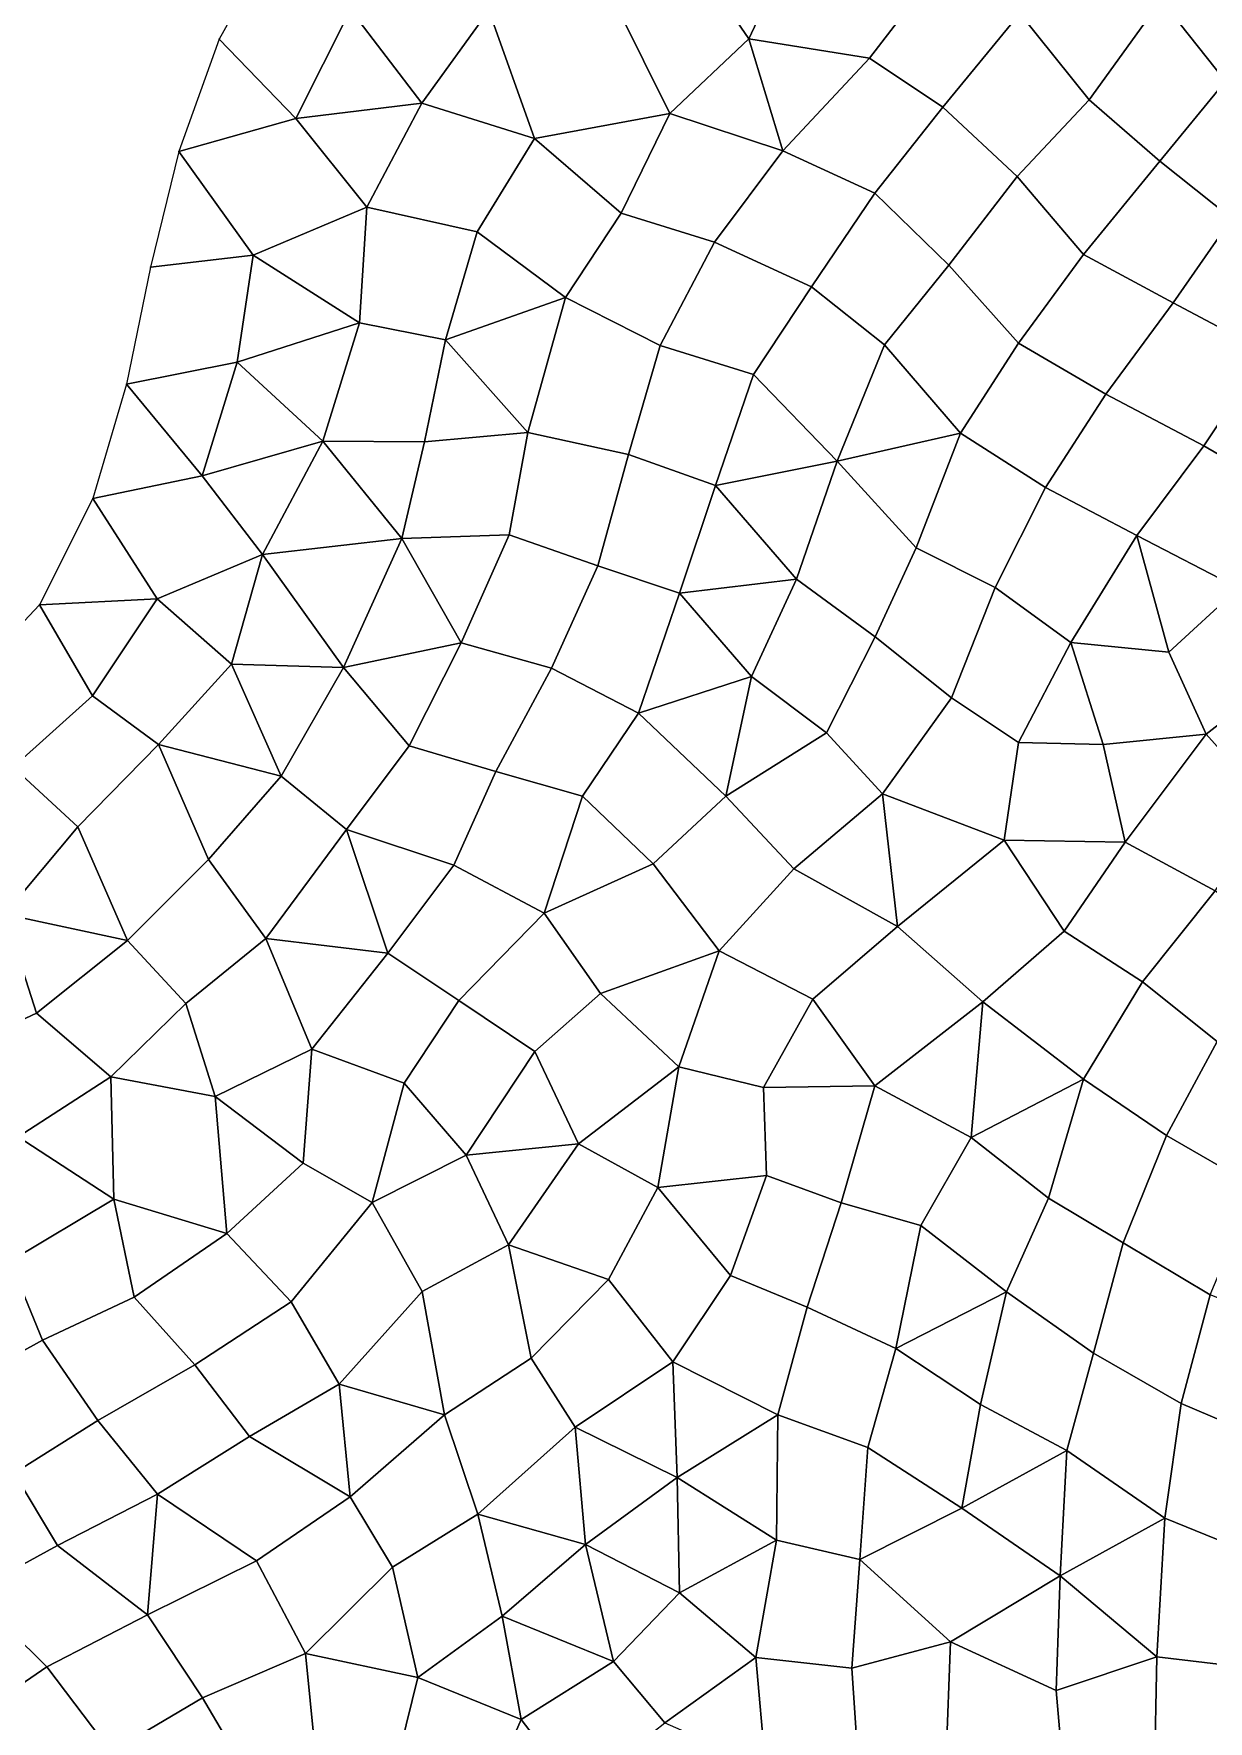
# Model space of a CAD drawing. Extents: x 380827 to 407438, y 6452886 to 6483357.
# Drawn here: x 387704 to 388884, y 6457866 to 6459562 of the extents above; entities that cross this region are included whole.
import ezdxf

# ---------------------------------------------------------------- set-up
doc = ezdxf.new("R2010")
doc.units = 0
for name, color, linetype in [('MESH_BOUND', 25, 'CONTINUOUS'), ('MESH_ELEMS', 18, 'CONTINUOUS'), ('MESH_NODES', 18, 'CONTINUOUS')]:
    doc.layers.add(name, color=color, linetype=linetype)

msp = doc.modelspace()

# ---------------------------------------------------------------- linework, layer by layer
at = {"layer": 'MESH_BOUND', "color": 25}
for points in [[(387948.611, 6459660.78, -0.421), (387890.297, 6459556.42, -0.06)], [(387890.297, 6459556.42, -0.06), (387849.766, 6459443.69, -0.075)], [(387849.766, 6459443.69, -0.075), (387821.363, 6459327.29, -0.052)], [(387821.363, 6459327.29, -0.052), (387797.093, 6459209.89, 0.011)], [(387797.093, 6459209.89, 0.011), (387763.198, 6459095.03, -0.028)], [(387763.198, 6459095.03, -0.028), (387709.801, 6458988.03, -0.027)], [(387709.801, 6458988.03, -0.027), (387627.659, 6458900.94, -0.148)]]:
    msp.add_polyline3d(points, dxfattribs=at)
at = {"layer": 'MESH_ELEMS', "color": 178}
for points in [[(388472.469, 6459663.42, -7.438), (388362.006, 6459644.93, -7.677), (388422.442, 6459556.82, -7.465), (388472.469, 6459663.42, -7.438)], [(388422.442, 6459556.82, -7.465), (388543.685, 6459537.18, -7.1), (388614.421, 6459629.77, -7.322), (388472.469, 6459663.42, -7.438)], [(387890.297, 6459556.42, -0.06), (387967.27, 6459476.59, -2.958), (388022.285, 6459585.81, -2.125), (387948.611, 6459660.78, -0.421)], [(388022.285, 6459585.81, -2.125), (388093.889, 6459492.21, -3.147), (388161.101, 6459585.2, -1.247), (388086.334, 6459658.15, -0.033)], [(388836.684, 6459595.73, -7.443), (388901.179, 6459514.29, -7.251), (389000.784, 6459566.87, -7.223), (388920.031, 6459655.08, -7.176)], [(388290.085, 6459588.31, -6.85), (388343.117, 6459481.6, -7.572), (388422.442, 6459556.82, -7.465), (388362.006, 6459644.93, -7.677)], [(388543.685, 6459537.18, -7.1), (388617.201, 6459488.09, -7.021), (388694.691, 6459582.15, -7.201), (388614.421, 6459629.77, -7.322)], [(388836.684, 6459595.73, -7.443), (388694.691, 6459582.15, -7.201), (388764.234, 6459495.54, -6.981), (388836.684, 6459595.73, -7.443)], [(388764.234, 6459495.54, -6.981), (388835.425, 6459433.73, -6.932), (388901.179, 6459514.29, -7.251), (388836.684, 6459595.73, -7.443)], [(388022.285, 6459585.81, -2.125), (387967.27, 6459476.59, -2.958), (388093.889, 6459492.21, -3.147), (388022.285, 6459585.81, -2.125)], [(388161.101, 6459585.2, -1.247), (388093.889, 6459492.21, -3.147), (388207.03, 6459456.72, -7.716), (388161.101, 6459585.2, -1.247)], [(388161.101, 6459585.2, -1.247), (388207.03, 6459456.72, -7.716), (388343.117, 6459481.6, -7.572), (388290.085, 6459588.31, -6.85)], [(388617.201, 6459488.09, -7.021), (388691.792, 6459418.4, -6.878), (388764.234, 6459495.54, -6.981), (388694.691, 6459582.15, -7.201)], [(387890.297, 6459556.42, -0.06), (387849.766, 6459443.69, -0.075), (387967.27, 6459476.59, -2.958), (387890.297, 6459556.42, -0.06)], [(388422.442, 6459556.82, -7.465), (388343.117, 6459481.6, -7.572), (388456.677, 6459444.33, -6.898), (388422.442, 6459556.82, -7.465)], [(388543.685, 6459537.18, -7.1), (388422.442, 6459556.82, -7.465), (388456.677, 6459444.33, -6.898), (388543.685, 6459537.18, -7.1)], [(388456.677, 6459444.33, -6.898), (388548.924, 6459401.68, -6.02), (388617.201, 6459488.09, -7.021), (388543.685, 6459537.18, -7.1)], [(388835.425, 6459433.73, -6.932), (388907.696, 6459376.27, -7.072), (389007.349, 6459456.12, -7.321), (388901.179, 6459514.29, -7.251)], [(388691.792, 6459418.4, -6.878), (388758.452, 6459339.94, -6.594), (388835.425, 6459433.73, -6.932), (388764.234, 6459495.54, -6.981)], [(387849.766, 6459443.69, -0.075), (387924.494, 6459339.48, -3.808), (388038.585, 6459387.72, -6.892), (387967.27, 6459476.59, -2.958)], [(388093.889, 6459492.21, -3.147), (387967.27, 6459476.59, -2.958), (388038.585, 6459387.72, -6.892), (388093.889, 6459492.21, -3.147)], [(388038.585, 6459387.72, -6.892), (388149.245, 6459362.83, -7.749), (388207.03, 6459456.72, -7.716), (388093.889, 6459492.21, -3.147)], [(388343.117, 6459481.6, -7.572), (388207.03, 6459456.72, -7.716), (388294.197, 6459381.6, -7.279), (388343.117, 6459481.6, -7.572)], [(388294.197, 6459381.6, -7.279), (388387.829, 6459352.49, -5.674), (388456.677, 6459444.33, -6.898), (388343.117, 6459481.6, -7.572)], [(388548.924, 6459401.68, -6.02), (388623.249, 6459329.31, -4.406), (388691.792, 6459418.4, -6.878), (388617.201, 6459488.09, -7.021)], [(387849.766, 6459443.69, -0.075), (387821.363, 6459327.29, -0.052), (387924.494, 6459339.48, -3.808), (387849.766, 6459443.69, -0.075)], [(388149.245, 6459362.83, -7.749), (388238.262, 6459296.74, -7.301), (388294.197, 6459381.6, -7.279), (388207.03, 6459456.72, -7.716)], [(388387.829, 6459352.49, -5.674), (388485.325, 6459307.46, -6.693), (388548.924, 6459401.68, -6.02), (388456.677, 6459444.33, -6.898)], [(388758.452, 6459339.94, -6.594), (388848.652, 6459291.65, -6.786), (388907.696, 6459376.27, -7.072), (388835.425, 6459433.73, -6.932)], [(388623.249, 6459329.31, -4.406), (388693.318, 6459250.89, -4.694), (388758.452, 6459339.94, -6.594), (388691.792, 6459418.4, -6.878)], [(388485.325, 6459307.46, -6.693), (388558.535, 6459249.25, -5.713), (388623.249, 6459329.31, -4.406), (388548.924, 6459401.68, -6.02)], [(388038.585, 6459387.72, -6.892), (387924.494, 6459339.48, -3.808), (388031.267, 6459271.41, -7.565), (388038.585, 6459387.72, -6.892)], [(388031.267, 6459271.41, -7.565), (388117.696, 6459254.27, -7.553), (388149.245, 6459362.83, -7.749), (388038.585, 6459387.72, -6.892)], [(388238.262, 6459296.74, -7.301), (388333.33, 6459248.51, -6.02), (388387.829, 6459352.49, -5.674), (388294.197, 6459381.6, -7.279)], [(388848.652, 6459291.65, -6.786), (388942.139, 6459241.82, -7.341), (389002.529, 6459333.6, -7.41), (388907.696, 6459376.27, -7.072)], [(388149.245, 6459362.83, -7.749), (388117.696, 6459254.27, -7.553), (388238.262, 6459296.74, -7.301), (388149.245, 6459362.83, -7.749)], [(388333.33, 6459248.51, -6.02), (388426.896, 6459219.48, -6.567), (388485.325, 6459307.46, -6.693), (388387.829, 6459352.49, -5.674)], [(387797.093, 6459209.89, 0.011), (387908.358, 6459231.92, -3.325), (387924.494, 6459339.48, -3.808), (387821.363, 6459327.29, -0.052)], [(388031.267, 6459271.41, -7.565), (387924.494, 6459339.48, -3.808), (387908.358, 6459231.92, -3.325), (388031.267, 6459271.41, -7.565)], [(388558.535, 6459249.25, -5.713), (388635.094, 6459160.56, -3.017), (388693.318, 6459250.89, -4.694), (388623.249, 6459329.31, -4.406)], [(388693.318, 6459250.89, -4.694), (388780.861, 6459199.63, -5.609), (388848.652, 6459291.65, -6.786), (388758.452, 6459339.94, -6.594)], [(388426.896, 6459219.48, -6.567), (388511.015, 6459132.56, -6.66), (388558.535, 6459249.25, -5.713), (388485.325, 6459307.46, -6.693)], [(388238.262, 6459296.74, -7.301), (388117.696, 6459254.27, -7.553), (388200.176, 6459161.3, -7.451), (388238.262, 6459296.74, -7.301)], [(388200.176, 6459161.3, -7.451), (388301.583, 6459139, -6.751), (388333.33, 6459248.51, -6.02), (388238.262, 6459296.74, -7.301)], [(388780.861, 6459199.63, -5.609), (388879.444, 6459147.86, -7.369), (388942.139, 6459241.82, -7.341), (388848.652, 6459291.65, -6.786)], [(388031.267, 6459271.41, -7.565), (387908.358, 6459231.92, -3.325), (387994.473, 6459152.67, -7.562), (388031.267, 6459271.41, -7.565)], [(387994.473, 6459152.67, -7.562), (388096.51, 6459151.71, -7.551), (388117.696, 6459254.27, -7.553), (388031.267, 6459271.41, -7.565)], [(388117.696, 6459254.27, -7.553), (388096.51, 6459151.71, -7.551), (388200.176, 6459161.3, -7.451), (388117.696, 6459254.27, -7.553)], [(388301.583, 6459139, -6.751), (388388.876, 6459107.93, -5.95), (388426.896, 6459219.48, -6.567), (388333.33, 6459248.51, -6.02)], [(388635.094, 6459160.56, -3.017), (388558.535, 6459249.25, -5.713), (388511.015, 6459132.56, -6.66), (388635.094, 6459160.56, -3.017)], [(388635.094, 6459160.56, -3.017), (388720.26, 6459105.83, -3.442), (388780.861, 6459199.63, -5.609), (388693.318, 6459250.89, -4.694)], [(388879.444, 6459147.86, -7.369), (388982.548, 6459087.87, -7.24), (389017.799, 6459196.84, -7.241), (388942.139, 6459241.82, -7.341)], [(387908.358, 6459231.92, -3.325), (387797.093, 6459209.89, 0.011), (387873.276, 6459117.57, -3.881), (387908.358, 6459231.92, -3.325)], [(387908.358, 6459231.92, -3.325), (387873.276, 6459117.57, -3.881), (387994.473, 6459152.67, -7.562), (387908.358, 6459231.92, -3.325)], [(387797.093, 6459209.89, 0.011), (387763.198, 6459095.03, -0.028), (387873.276, 6459117.57, -3.881), (387797.093, 6459209.89, 0.011)], [(388511.015, 6459132.56, -6.66), (388426.896, 6459219.48, -6.567), (388388.876, 6459107.93, -5.95), (388511.015, 6459132.56, -6.66)], [(388720.26, 6459105.83, -3.442), (388812.275, 6459057.61, -7.144), (388879.444, 6459147.86, -7.369), (388780.861, 6459199.63, -5.609)], [(388073.606, 6459054.85, -7.804), (388181.536, 6459058.43, -7.606), (388200.176, 6459161.3, -7.451), (388096.51, 6459151.71, -7.551)], [(388181.536, 6459058.43, -7.606), (388270.743, 6459027.24, -7.508), (388301.583, 6459139, -6.751), (388200.176, 6459161.3, -7.451)], [(388635.094, 6459160.56, -3.017), (388511.015, 6459132.56, -6.66), (388590.419, 6459045.5, -3.367), (388635.094, 6459160.56, -3.017)], [(388590.419, 6459045.5, -3.367), (388669.838, 6459005.61, -3.316), (388720.26, 6459105.83, -3.442), (388635.094, 6459160.56, -3.017)], [(387994.473, 6459152.67, -7.562), (387873.276, 6459117.57, -3.881), (387933.883, 6459038.76, -4.707), (387994.473, 6459152.67, -7.562)], [(387994.473, 6459152.67, -7.562), (387933.883, 6459038.76, -4.707), (388073.606, 6459054.85, -7.804), (387994.473, 6459152.67, -7.562)], [(388096.51, 6459151.71, -7.551), (387994.473, 6459152.67, -7.562), (388073.606, 6459054.85, -7.804), (388096.51, 6459151.71, -7.551)], [(388270.743, 6459027.24, -7.508), (388352.542, 6458999.86, -7.282), (388388.876, 6459107.93, -5.95), (388301.583, 6459139, -6.751)], [(388812.275, 6459057.61, -7.144), (388914.464, 6459004.79, -7.497), (388982.548, 6459087.87, -7.24), (388879.444, 6459147.86, -7.369)], [(388511.015, 6459132.56, -6.66), (388388.876, 6459107.93, -5.95), (388470.275, 6459013.82, -6.851), (388511.015, 6459132.56, -6.66)], [(388470.275, 6459013.82, -6.851), (388549.185, 6458955.96, -5.863), (388590.419, 6459045.5, -3.367), (388511.015, 6459132.56, -6.66)], [(387763.198, 6459095.03, -0.028), (387827.989, 6458993.98, -1.977), (387933.883, 6459038.76, -4.707), (387873.276, 6459117.57, -3.881)], [(388470.275, 6459013.82, -6.851), (388388.876, 6459107.93, -5.95), (388352.542, 6458999.86, -7.282), (388470.275, 6459013.82, -6.851)], [(388669.838, 6459005.61, -3.316), (388745.75, 6458950.08, -6.182), (388812.275, 6459057.61, -7.144), (388720.26, 6459105.83, -3.442)], [(387763.198, 6459095.03, -0.028), (387709.801, 6458988.03, -0.027), (387827.989, 6458993.98, -1.977), (387763.198, 6459095.03, -0.028)], [(388073.606, 6459054.85, -7.804), (387933.883, 6459038.76, -4.707), (388015.121, 6458924.99, -4.198), (388073.606, 6459054.85, -7.804)], [(388073.606, 6459054.85, -7.804), (388015.121, 6458924.99, -4.198), (388133.268, 6458949.86, -7.739), (388073.606, 6459054.85, -7.804)], [(388181.536, 6459058.43, -7.606), (388073.606, 6459054.85, -7.804), (388133.268, 6458949.86, -7.739), (388181.536, 6459058.43, -7.606)], [(388133.268, 6458949.86, -7.739), (388224.049, 6458924.53, -7.969), (388270.743, 6459027.24, -7.508), (388181.536, 6459058.43, -7.606)], [(388812.275, 6459057.61, -7.144), (388745.75, 6458950.08, -6.182), (388844.173, 6458940.44, -7.739), (388812.275, 6459057.61, -7.144)], [(388914.464, 6459004.79, -7.497), (388812.275, 6459057.61, -7.144), (388844.173, 6458940.44, -7.739), (388914.464, 6459004.79, -7.497)], [(387933.883, 6459038.76, -4.707), (387827.989, 6458993.98, -1.977), (387902.695, 6458928.33, -4.763), (387933.883, 6459038.76, -4.707)], [(387933.883, 6459038.76, -4.707), (387902.695, 6458928.33, -4.763), (388015.121, 6458924.99, -4.198), (387933.883, 6459038.76, -4.707)], [(388549.185, 6458955.96, -5.863), (388625.853, 6458894.7, -6.539), (388669.838, 6459005.61, -3.316), (388590.419, 6459045.5, -3.367)], [(388224.049, 6458924.53, -7.969), (388311.584, 6458879.36, -8.107), (388352.542, 6458999.86, -7.282), (388270.743, 6459027.24, -7.508)], [(388470.275, 6459013.82, -6.851), (388352.542, 6458999.86, -7.282), (388424.958, 6458915.98, -7.423), (388470.275, 6459013.82, -6.851)], [(388424.958, 6458915.98, -7.423), (388500.341, 6458859.36, -7.337), (388549.185, 6458955.96, -5.863), (388470.275, 6459013.82, -6.851)], [(388625.853, 6458894.7, -6.539), (388693.348, 6458849.89, -7.399), (388745.75, 6458950.08, -6.182), (388669.838, 6459005.61, -3.316)], [(388844.173, 6458940.44, -7.739), (388881.999, 6458858.27, -8.242), (388975.779, 6458931.12, -7.448), (388914.464, 6459004.79, -7.497)], [(387627.659, 6458900.94, -0.148), (387683.189, 6458824.81, -5.257), (387762.994, 6458896.62, -4.372), (387709.801, 6458988.03, -0.027)], [(387827.989, 6458993.98, -1.977), (387709.801, 6458988.03, -0.027), (387762.994, 6458896.62, -4.372), (387827.989, 6458993.98, -1.977)], [(387762.994, 6458896.62, -4.372), (387829.339, 6458847.75, -7.042), (387902.695, 6458928.33, -4.763), (387827.989, 6458993.98, -1.977)], [(388424.958, 6458915.98, -7.423), (388352.542, 6458999.86, -7.282), (388311.584, 6458879.36, -8.107), (388424.958, 6458915.98, -7.423)], [(388500.341, 6458859.36, -7.337), (388556.621, 6458798.19, -7.881), (388625.853, 6458894.7, -6.539), (388549.185, 6458955.96, -5.863)], [(388133.268, 6458949.86, -7.739), (388015.121, 6458924.99, -4.198), (388081.021, 6458846.46, -3.397), (388133.268, 6458949.86, -7.739)], [(388081.021, 6458846.46, -3.397), (388168.171, 6458820.6, -4.375), (388224.049, 6458924.53, -7.969), (388133.268, 6458949.86, -7.739)], [(388745.75, 6458950.08, -6.182), (388693.348, 6458849.89, -7.399), (388778.211, 6458847.86, -8.091), (388745.75, 6458950.08, -6.182)], [(388745.75, 6458950.08, -6.182), (388778.211, 6458847.86, -8.091), (388881.999, 6458858.27, -8.242), (388844.173, 6458940.44, -7.739)], [(387902.695, 6458928.33, -4.763), (387829.339, 6458847.75, -7.042), (387952.42, 6458815.96, -6.167), (387902.695, 6458928.33, -4.763)], [(388015.121, 6458924.99, -4.198), (387902.695, 6458928.33, -4.763), (387952.42, 6458815.96, -6.167), (388015.121, 6458924.99, -4.198)], [(387952.42, 6458815.96, -6.167), (388018.215, 6458762.29, -6.029), (388081.021, 6458846.46, -3.397), (388015.121, 6458924.99, -4.198)], [(388168.171, 6458820.6, -4.375), (388255.347, 6458795.85, -6.522), (388311.584, 6458879.36, -8.107), (388224.049, 6458924.53, -7.969)], [(388881.999, 6458858.27, -8.242), (388947.844, 6458784.14, -10.765), (389044.901, 6458858.53, -8.371), (388975.779, 6458931.12, -7.448)], [(388424.958, 6458915.98, -7.423), (388311.584, 6458879.36, -8.107), (388399.386, 6458795.91, -8.349), (388424.958, 6458915.98, -7.423)], [(388500.341, 6458859.36, -7.337), (388424.958, 6458915.98, -7.423), (388399.386, 6458795.91, -8.349), (388500.341, 6458859.36, -7.337)], [(387683.189, 6458824.81, -5.257), (387748.124, 6458764.92, -7.716), (387829.339, 6458847.75, -7.042), (387762.994, 6458896.62, -4.372)], [(388556.621, 6458798.19, -7.881), (388678.819, 6458751.68, -9.522), (388693.348, 6458849.89, -7.399), (388625.853, 6458894.7, -6.539)], [(388255.347, 6458795.85, -6.522), (388326.229, 6458727.72, -6.899), (388399.386, 6458795.91, -8.349), (388311.584, 6458879.36, -8.107)], [(388399.386, 6458795.91, -8.349), (388467.613, 6458722.8, -8.948), (388556.621, 6458798.19, -7.881), (388500.341, 6458859.36, -7.337)], [(388693.348, 6458849.89, -7.399), (388678.819, 6458751.68, -9.522), (388800.56, 6458749.69, -11.446), (388778.211, 6458847.86, -8.091)], [(388881.999, 6458858.27, -8.242), (388778.211, 6458847.86, -8.091), (388800.56, 6458749.69, -11.446), (388881.999, 6458858.27, -8.242)], [(388800.56, 6458749.69, -11.446), (388890.798, 6458700.86, -10.357), (388947.844, 6458784.14, -10.765), (388881.999, 6458858.27, -8.242)], [(387748.124, 6458764.92, -7.716), (387798.115, 6458650.93, -8.36), (387879.432, 6458732.11, -7.482), (387829.339, 6458847.75, -7.042)], [(387952.42, 6458815.96, -6.167), (387829.339, 6458847.75, -7.042), (387879.432, 6458732.11, -7.482), (387952.42, 6458815.96, -6.167)], [(388018.215, 6458762.29, -6.029), (388125.917, 6458726.47, -4.865), (388168.171, 6458820.6, -4.375), (388081.021, 6458846.46, -3.397)], [(387596.872, 6458748.07, -5.109), (387674.69, 6458677.42, -7.358), (387748.124, 6458764.92, -7.716), (387683.189, 6458824.81, -5.257)], [(387879.432, 6458732.11, -7.482), (387937.124, 6458652.75, -7.448), (388018.215, 6458762.29, -6.029), (387952.42, 6458815.96, -6.167)], [(388125.917, 6458726.47, -4.865), (388216.584, 6458678.41, -3.246), (388255.347, 6458795.85, -6.522), (388168.171, 6458820.6, -4.375)], [(388556.621, 6458798.19, -7.881), (388467.613, 6458722.8, -8.948), (388571.728, 6458664.86, -11.205), (388556.621, 6458798.19, -7.881)], [(388678.819, 6458751.68, -9.522), (388556.621, 6458798.19, -7.881), (388571.728, 6458664.86, -11.205), (388678.819, 6458751.68, -9.522)], [(388326.229, 6458727.72, -6.899), (388255.347, 6458795.85, -6.522), (388216.584, 6458678.41, -3.246), (388326.229, 6458727.72, -6.899)], [(388326.229, 6458727.72, -6.899), (388392.435, 6458640.42, -8.081), (388467.613, 6458722.8, -8.948), (388399.386, 6458795.91, -8.349)], [(387748.124, 6458764.92, -7.716), (387674.69, 6458677.42, -7.358), (387798.115, 6458650.93, -8.36), (387748.124, 6458764.92, -7.716)], [(388018.215, 6458762.29, -6.029), (387937.124, 6458652.75, -7.448), (388059.607, 6458638.07, -6.221), (388018.215, 6458762.29, -6.029)], [(388125.917, 6458726.47, -4.865), (388018.215, 6458762.29, -6.029), (388059.607, 6458638.07, -6.221), (388125.917, 6458726.47, -4.865)], [(388571.728, 6458664.86, -11.205), (388657.564, 6458589.05, -10.108), (388739.274, 6458660.25, -10.574), (388678.819, 6458751.68, -9.522)], [(388800.56, 6458749.69, -11.446), (388678.819, 6458751.68, -9.522), (388739.274, 6458660.25, -10.574), (388800.56, 6458749.69, -11.446)], [(388739.274, 6458660.25, -10.574), (388817.707, 6458609.2, -9.212), (388890.798, 6458700.86, -10.357), (388800.56, 6458749.69, -11.446)], [(387798.115, 6458650.93, -8.36), (387856.556, 6458587.62, -8.181), (387937.124, 6458652.75, -7.448), (387879.432, 6458732.11, -7.482)], [(388059.607, 6458638.07, -6.221), (388130.902, 6458590.55, -5.014), (388216.584, 6458678.41, -3.246), (388125.917, 6458726.47, -4.865)], [(388216.584, 6458678.41, -3.246), (388273.376, 6458597.66, -3.33), (388392.435, 6458640.42, -8.081), (388326.229, 6458727.72, -6.899)], [(388392.435, 6458640.42, -8.081), (388486.501, 6458591.81, -11.926), (388571.728, 6458664.86, -11.205), (388467.613, 6458722.8, -8.948)], [(388890.798, 6458700.86, -10.357), (388817.707, 6458609.2, -9.212), (388892.989, 6458549.48, -8.588), (388959.167, 6458648.11, -9.137)], [(387577.302, 6458615.24, -6.91), (387607.043, 6458531.41, -9.164), (387706.57, 6458577.67, -9.155), (387674.69, 6458677.42, -7.358)], [(387798.115, 6458650.93, -8.36), (387674.69, 6458677.42, -7.358), (387706.57, 6458577.67, -9.155), (387798.115, 6458650.93, -8.36)], [(388130.902, 6458590.55, -5.014), (388207.185, 6458539.32, -3.238), (388273.376, 6458597.66, -3.33), (388216.584, 6458678.41, -3.246)], [(388486.501, 6458591.81, -11.926), (388548.783, 6458504.92, -10.588), (388657.564, 6458589.05, -10.108), (388571.728, 6458664.86, -11.205)], [(387706.57, 6458577.67, -9.155), (387781.286, 6458513.69, -8.363), (387856.556, 6458587.62, -8.181), (387798.115, 6458650.93, -8.36)], [(387856.556, 6458587.62, -8.181), (387886.188, 6458494.08, -7.203), (387983.235, 6458541.73, -6.969), (387937.124, 6458652.75, -7.448)], [(388059.607, 6458638.07, -6.221), (387937.124, 6458652.75, -7.448), (387983.235, 6458541.73, -6.969), (388059.607, 6458638.07, -6.221)], [(388739.274, 6458660.25, -10.574), (388657.564, 6458589.05, -10.108), (388758.751, 6458511.4, -8.733), (388817.707, 6458609.2, -9.212)], [(387983.235, 6458541.73, -6.969), (388075.901, 6458507.49, -5.037), (388130.902, 6458590.55, -5.014), (388059.607, 6458638.07, -6.221)], [(388392.435, 6458640.42, -8.081), (388273.376, 6458597.66, -3.33), (388352.061, 6458523.78, -7.787), (388392.435, 6458640.42, -8.081)], [(388352.061, 6458523.78, -7.787), (388437.242, 6458503.2, -12.68), (388486.501, 6458591.81, -11.926), (388392.435, 6458640.42, -8.081)], [(388207.185, 6458539.32, -3.238), (388251.104, 6458446.44, -7.259), (388352.061, 6458523.78, -7.787), (388273.376, 6458597.66, -3.33)], [(388758.751, 6458511.4, -8.733), (388841.876, 6458454.76, -7.93), (388892.989, 6458549.48, -8.588), (388817.707, 6458609.2, -9.212)], [(387607.043, 6458531.41, -9.164), (387688.115, 6458453.47, -9.158), (387781.286, 6458513.69, -8.363), (387706.57, 6458577.67, -9.155)], [(387856.556, 6458587.62, -8.181), (387781.286, 6458513.69, -8.363), (387886.188, 6458494.08, -7.203), (387856.556, 6458587.62, -8.181)], [(388075.901, 6458507.49, -5.037), (388138.394, 6458435.03, -4.637), (388207.185, 6458539.32, -3.238), (388130.902, 6458590.55, -5.014)], [(388548.783, 6458504.92, -10.588), (388486.501, 6458591.81, -11.926), (388437.242, 6458503.2, -12.68), (388548.783, 6458504.92, -10.588)], [(388657.564, 6458589.05, -10.108), (388548.783, 6458504.92, -10.588), (388645.575, 6458452.74, -9.021), (388657.564, 6458589.05, -10.108)], [(388758.751, 6458511.4, -8.733), (388657.564, 6458589.05, -10.108), (388645.575, 6458452.74, -9.021), (388758.751, 6458511.4, -8.733)], [(388892.989, 6458549.48, -8.588), (388841.876, 6458454.76, -7.93), (388931.358, 6458403.45, -6.759), (388969.44, 6458497.4, -5.302)], [(387983.235, 6458541.73, -6.969), (387886.188, 6458494.08, -7.203), (387974.652, 6458427.1, -5.495), (387983.235, 6458541.73, -6.969)], [(387974.652, 6458427.1, -5.495), (388043.893, 6458387.48, -4.817), (388075.901, 6458507.49, -5.037), (387983.235, 6458541.73, -6.969)], [(388207.185, 6458539.32, -3.238), (388138.394, 6458435.03, -4.637), (388251.104, 6458446.44, -7.259), (388207.185, 6458539.32, -3.238)], [(387781.286, 6458513.69, -8.363), (387688.115, 6458453.47, -9.158), (387784.411, 6458390.89, -7.42), (387781.286, 6458513.69, -8.363)], [(387781.286, 6458513.69, -8.363), (387784.411, 6458390.89, -7.42), (387897.992, 6458356.48, -6.27), (387886.188, 6458494.08, -7.203)], [(388352.061, 6458523.78, -7.787), (388251.104, 6458446.44, -7.259), (388331.048, 6458402.7, -12.44), (388352.061, 6458523.78, -7.787)], [(388352.061, 6458523.78, -7.787), (388331.048, 6458402.7, -12.44), (388440.075, 6458414.68, -11.098), (388437.242, 6458503.2, -12.68)], [(388758.751, 6458511.4, -8.733), (388645.575, 6458452.74, -9.021), (388723.512, 6458391.81, -8.161), (388758.751, 6458511.4, -8.733)], [(388758.751, 6458511.4, -8.733), (388723.512, 6458391.81, -8.161), (388798.464, 6458347.23, -7.839), (388841.876, 6458454.76, -7.93)], [(387974.652, 6458427.1, -5.495), (387886.188, 6458494.08, -7.203), (387897.992, 6458356.48, -6.27), (387974.652, 6458427.1, -5.495)], [(388138.394, 6458435.03, -4.637), (388075.901, 6458507.49, -5.037), (388043.893, 6458387.48, -4.817), (388138.394, 6458435.03, -4.637)], [(388437.242, 6458503.2, -12.68), (388440.075, 6458414.68, -11.098), (388515.164, 6458387.14, -9.834), (388548.783, 6458504.92, -10.588)], [(388515.164, 6458387.14, -9.834), (388595.046, 6458364.32, -8.825), (388645.575, 6458452.74, -9.021), (388548.783, 6458504.92, -10.588)], [(387784.411, 6458390.89, -7.42), (387688.115, 6458453.47, -9.158), (387680.337, 6458328.69, -6.569), (387784.411, 6458390.89, -7.42)], [(388251.104, 6458446.44, -7.259), (388138.394, 6458435.03, -4.637), (388181.024, 6458345.01, -9.603), (388251.104, 6458446.44, -7.259)], [(388181.024, 6458345.01, -9.603), (388281.431, 6458310.37, -10.792), (388331.048, 6458402.7, -12.44), (388251.104, 6458446.44, -7.259)], [(388645.575, 6458452.74, -9.021), (388595.046, 6458364.32, -8.825), (388681.383, 6458297.89, -8.184), (388723.512, 6458391.81, -8.161)], [(388841.876, 6458454.76, -7.93), (388798.464, 6458347.23, -7.839), (388885.851, 6458294.71, -7.597), (388931.358, 6458403.45, -6.759)], [(387897.992, 6458356.48, -6.27), (387962.399, 6458287.88, -8.013), (388043.893, 6458387.48, -4.817), (387974.652, 6458427.1, -5.495)], [(388043.893, 6458387.48, -4.817), (388094.3, 6458298.28, -9.385), (388181.024, 6458345.01, -9.603), (388138.394, 6458435.03, -4.637)], [(388440.075, 6458414.68, -11.098), (388331.048, 6458402.7, -12.44), (388404.04, 6458314.3, -10.361), (388440.075, 6458414.68, -11.098)], [(388404.04, 6458314.3, -10.361), (388481.095, 6458282.35, -9.517), (388515.164, 6458387.14, -9.834), (388440.075, 6458414.68, -11.098)], [(387680.337, 6458328.69, -6.569), (387712.658, 6458249.36, -5.624), (387804.743, 6458292.59, -5.732), (387784.411, 6458390.89, -7.42)], [(387897.992, 6458356.48, -6.27), (387784.411, 6458390.89, -7.42), (387804.743, 6458292.59, -5.732), (387897.992, 6458356.48, -6.27)], [(388281.431, 6458310.37, -10.792), (388345.982, 6458227.4, -10.001), (388404.04, 6458314.3, -10.361), (388331.048, 6458402.7, -12.44)], [(388723.512, 6458391.81, -8.161), (388681.383, 6458297.89, -8.184), (388768.684, 6458236.25, -7.968), (388798.464, 6458347.23, -7.839)], [(387962.399, 6458287.88, -8.013), (388010.675, 6458205.13, -9.897), (388094.3, 6458298.28, -9.385), (388043.893, 6458387.48, -4.817)], [(388515.164, 6458387.14, -9.834), (388481.095, 6458282.35, -9.517), (388570.126, 6458240.92, -8.725), (388595.046, 6458364.32, -8.825)], [(388681.383, 6458297.89, -8.184), (388595.046, 6458364.32, -8.825), (388570.126, 6458240.92, -8.725), (388681.383, 6458297.89, -8.184)], [(387804.743, 6458292.59, -5.732), (387865.874, 6458224.36, -8.628), (387962.399, 6458287.88, -8.013), (387897.992, 6458356.48, -6.27)], [(388094.3, 6458298.28, -9.385), (388116.615, 6458174.38, -9.988), (388203.706, 6458231.28, -10.16), (388181.024, 6458345.01, -9.603)], [(388281.431, 6458310.37, -10.792), (388181.024, 6458345.01, -9.603), (388203.706, 6458231.28, -10.16), (388281.431, 6458310.37, -10.792)], [(388798.464, 6458347.23, -7.839), (388768.684, 6458236.25, -7.968), (388856.771, 6458185.5, -7.718), (388885.851, 6458294.71, -7.597)], [(387579.478, 6458278.74, -10.315), (387616.199, 6458195.94, -10.17), (387712.658, 6458249.36, -5.624), (387680.337, 6458328.69, -6.569)], [(388203.706, 6458231.28, -10.16), (388247.826, 6458162.02, -10.059), (388345.982, 6458227.4, -10.001), (388281.431, 6458310.37, -10.792)], [(388404.04, 6458314.3, -10.361), (388345.982, 6458227.4, -10.001), (388451.407, 6458174.37, -9.233), (388481.095, 6458282.35, -9.517)], [(387712.658, 6458249.36, -5.624), (387768.37, 6458168.6, -8.993), (387865.874, 6458224.36, -8.628), (387804.743, 6458292.59, -5.732)], [(388094.3, 6458298.28, -9.385), (388010.675, 6458205.13, -9.897), (388116.615, 6458174.38, -9.988), (388094.3, 6458298.28, -9.385)], [(388681.383, 6458297.89, -8.184), (388570.126, 6458240.92, -8.725), (388655.173, 6458184.8, -8.327), (388681.383, 6458297.89, -8.184)], [(388681.383, 6458297.89, -8.184), (388655.173, 6458184.8, -8.327), (388741.836, 6458138.29, -7.972), (388768.684, 6458236.25, -7.968)], [(388856.771, 6458185.5, -7.718), (388946.305, 6458147.48, -5.233), (388970.034, 6458261.62, -4.534), (388885.851, 6458294.71, -7.597)], [(387865.874, 6458224.36, -8.628), (387920.676, 6458152.65, -9.741), (388010.675, 6458205.13, -9.897), (387962.399, 6458287.88, -8.013)], [(388481.095, 6458282.35, -9.517), (388451.407, 6458174.37, -9.233), (388541.887, 6458141.57, -8.753), (388570.126, 6458240.92, -8.725)], [(387616.199, 6458195.94, -10.17), (387684.086, 6458115.7, -7.09), (387768.37, 6458168.6, -8.993), (387712.658, 6458249.36, -5.624)], [(388570.126, 6458240.92, -8.725), (388541.887, 6458141.57, -8.753), (388636.423, 6458080.56, -8.37), (388655.173, 6458184.8, -8.327)], [(387768.37, 6458168.6, -8.993), (387828.178, 6458094.59, -10.094), (387920.676, 6458152.65, -9.741), (387865.874, 6458224.36, -8.628)], [(388116.615, 6458174.38, -9.988), (388150.165, 6458074.43, -9.905), (388247.826, 6458162.02, -10.059), (388203.706, 6458231.28, -10.16)], [(388350.319, 6458111.4, -9.628), (388345.982, 6458227.4, -10.001), (388247.826, 6458162.02, -10.059), (388350.319, 6458111.4, -9.628)], [(388451.407, 6458174.37, -9.233), (388345.982, 6458227.4, -10.001), (388350.319, 6458111.4, -9.628), (388451.407, 6458174.37, -9.233)], [(388741.836, 6458138.29, -7.972), (388840.26, 6458070.39, -7.118), (388856.771, 6458185.5, -7.718), (388768.684, 6458236.25, -7.968)], [(388010.675, 6458205.13, -9.897), (387920.676, 6458152.65, -9.741), (388021.85, 6458091.77, -9.938), (388010.675, 6458205.13, -9.897)], [(388116.615, 6458174.38, -9.988), (388010.675, 6458205.13, -9.897), (388021.85, 6458091.77, -9.938), (388116.615, 6458174.38, -9.988)], [(388021.85, 6458091.77, -9.938), (388064.189, 6458021.12, -9.954), (388150.165, 6458074.43, -9.905), (388116.615, 6458174.38, -9.988)], [(388450.211, 6458048.33, -9.199), (388451.407, 6458174.37, -9.233), (388350.319, 6458111.4, -9.628), (388450.211, 6458048.33, -9.199)], [(388451.407, 6458174.37, -9.233), (388450.211, 6458048.33, -9.199), (388533.903, 6458028.97, -8.875), (388541.887, 6458141.57, -8.753)], [(388741.836, 6458138.29, -7.972), (388655.173, 6458184.8, -8.327), (388636.423, 6458080.56, -8.37), (388741.836, 6458138.29, -7.972)], [(388856.771, 6458185.5, -7.718), (388840.26, 6458070.39, -7.118), (388933.403, 6458032.62, -5.45), (388946.305, 6458147.48, -5.233)], [(387684.086, 6458115.7, -7.09), (387727.917, 6458043.1, -11.593), (387828.178, 6458094.59, -10.094), (387768.37, 6458168.6, -8.993)], [(388258.259, 6458044.08, -9.864), (388247.826, 6458162.02, -10.059), (388150.165, 6458074.43, -9.905), (388258.259, 6458044.08, -9.864)], [(388350.319, 6458111.4, -9.628), (388247.826, 6458162.02, -10.059), (388258.259, 6458044.08, -9.864), (388350.319, 6458111.4, -9.628)], [(387828.178, 6458094.59, -10.094), (387927.68, 6458027.48, -10.145), (388021.85, 6458091.77, -9.938), (387920.676, 6458152.65, -9.741)], [(388636.423, 6458080.56, -8.37), (388541.887, 6458141.57, -8.753), (388533.903, 6458028.97, -8.875), (388636.423, 6458080.56, -8.37)], [(388741.836, 6458138.29, -7.972), (388636.423, 6458080.56, -8.37), (388735.153, 6458012.6, -7.064), (388741.836, 6458138.29, -7.972)], [(388840.26, 6458070.39, -7.118), (388741.836, 6458138.29, -7.972), (388735.153, 6458012.6, -7.064), (388840.26, 6458070.39, -7.118)], [(387563.541, 6458076.27, -12.415), (387641.507, 6457995.83, -13.126), (387727.917, 6458043.1, -11.593), (387684.086, 6458115.7, -7.09)], [(388352.852, 6457995.29, -9.426), (388350.319, 6458111.4, -9.628), (388258.259, 6458044.08, -9.864), (388352.852, 6457995.29, -9.426)], [(388450.211, 6458048.33, -9.199), (388350.319, 6458111.4, -9.628), (388352.852, 6457995.29, -9.426), (388450.211, 6458048.33, -9.199)], [(387828.178, 6458094.59, -10.094), (387727.917, 6458043.1, -11.593), (387818.106, 6457973.34, -10.967), (387828.178, 6458094.59, -10.094)], [(387927.68, 6458027.48, -10.145), (387828.178, 6458094.59, -10.094), (387818.106, 6457973.34, -10.967), (387927.68, 6458027.48, -10.145)], [(387927.68, 6458027.48, -10.145), (387976.852, 6457934.53, -10.23), (388064.189, 6458021.12, -9.954), (388021.85, 6458091.77, -9.938)], [(388064.189, 6458021.12, -9.954), (388089.701, 6457910.22, -9.96), (388174.557, 6457971.94, -9.768), (388150.165, 6458074.43, -9.905)], [(388258.259, 6458044.08, -9.864), (388150.165, 6458074.43, -9.905), (388174.557, 6457971.94, -9.768), (388258.259, 6458044.08, -9.864)], [(388533.903, 6458028.97, -8.875), (388624.869, 6457946.15, -7.261), (388735.153, 6458012.6, -7.064), (388636.423, 6458080.56, -8.37)], [(388840.26, 6458070.39, -7.118), (388735.153, 6458012.6, -7.064), (388832.231, 6457931.23, -6.062), (388840.26, 6458070.39, -7.118)], [(388840.26, 6458070.39, -7.118), (388832.231, 6457931.23, -6.062), (388928.124, 6457919.79, -5.626), (388933.403, 6458032.62, -5.45)], [(387727.917, 6458043.1, -11.593), (387641.507, 6457995.83, -13.126), (387717.039, 6457921.04, -11.394), (387818.106, 6457973.34, -10.967)], [(388286.287, 6457926.57, -9.679), (388258.259, 6458044.08, -9.864), (388174.557, 6457971.94, -9.768), (388286.287, 6457926.57, -9.679)], [(388352.852, 6457995.29, -9.426), (388258.259, 6458044.08, -9.864), (388286.287, 6457926.57, -9.679), (388352.852, 6457995.29, -9.426)], [(388450.211, 6458048.33, -9.199), (388352.852, 6457995.29, -9.426), (388429.456, 6457930.49, -9.166), (388450.211, 6458048.33, -9.199)], [(388450.211, 6458048.33, -9.199), (388429.456, 6457930.49, -9.166), (388525.962, 6457919.73, -8.22), (388533.903, 6458028.97, -8.875)], [(387818.106, 6457973.34, -10.967), (387873.406, 6457890.03, -10.465), (387976.852, 6457934.53, -10.23), (387927.68, 6458027.48, -10.145)], [(388089.701, 6457910.22, -9.96), (388064.189, 6458021.12, -9.954), (387976.852, 6457934.53, -10.23), (388089.701, 6457910.22, -9.96)], [(388624.869, 6457946.15, -7.261), (388533.903, 6458028.97, -8.875), (388525.962, 6457919.73, -8.22), (388624.869, 6457946.15, -7.261)], [(388731.095, 6457897.27, -5.558), (388735.153, 6458012.6, -7.064), (388624.869, 6457946.15, -7.261), (388731.095, 6457897.27, -5.558)], [(388832.231, 6457931.23, -6.062), (388735.153, 6458012.6, -7.064), (388731.095, 6457897.27, -5.558), (388832.231, 6457931.23, -6.062)], [(387557.469, 6457953.29, -11.184), (387631.135, 6457862.02, -10.586), (387717.039, 6457921.04, -11.394), (387641.507, 6457995.83, -13.126)], [(388286.287, 6457926.57, -9.679), (388337.805, 6457864.71, -9.499), (388429.456, 6457930.49, -9.166), (388352.852, 6457995.29, -9.426)], [(387717.039, 6457921.04, -11.394), (387781.692, 6457835.8, -10.48), (387873.406, 6457890.03, -10.465), (387818.106, 6457973.34, -10.967)], [(388174.557, 6457971.94, -9.768), (388089.701, 6457910.22, -9.96), (388193.597, 6457868.09, -9.799), (388174.557, 6457971.94, -9.768)], [(388286.287, 6457926.57, -9.679), (388174.557, 6457971.94, -9.768), (388193.597, 6457868.09, -9.799), (388286.287, 6457926.57, -9.679)], [(387873.406, 6457890.03, -10.465), (387922.448, 6457806.84, -10.116), (387986.212, 6457840.01, -10.078), (387976.852, 6457934.53, -10.23)], [(387976.852, 6457934.53, -10.23), (387986.212, 6457840.01, -10.078), (388060.499, 6457792.18, -9.878), (388089.701, 6457910.22, -9.96)], [(388525.962, 6457919.73, -8.22), (388532.43, 6457820.07, -6.489), (388620.615, 6457830.15, -6.277), (388624.869, 6457946.15, -7.261)], [(388624.869, 6457946.15, -7.261), (388620.615, 6457830.15, -6.277), (388739.818, 6457797.32, -4.988), (388731.095, 6457897.27, -5.558)], [(387631.135, 6457862.02, -10.586), (387702.264, 6457792.89, -10.28), (387781.692, 6457835.8, -10.48), (387717.039, 6457921.04, -11.394)], [(388193.597, 6457868.09, -9.799), (388249.447, 6457795.05, -9.721), (388337.805, 6457864.71, -9.499), (388286.287, 6457926.57, -9.679)], [(388439.256, 6457820.55, -8.336), (388429.456, 6457930.49, -9.166), (388337.805, 6457864.71, -9.499), (388439.256, 6457820.55, -8.336)], [(388429.456, 6457930.49, -9.166), (388439.256, 6457820.55, -8.336), (388532.43, 6457820.07, -6.489), (388525.962, 6457919.73, -8.22)], [(388731.095, 6457897.27, -5.558), (388739.818, 6457797.32, -4.988), (388830.089, 6457813.11, -5.736), (388832.231, 6457931.23, -6.062)], [(388832.231, 6457931.23, -6.062), (388830.089, 6457813.11, -5.736), (388929.609, 6457802.66, -3.886), (388928.124, 6457919.79, -5.626)], [(388089.701, 6457910.22, -9.96), (388060.499, 6457792.18, -9.878), (388160.559, 6457792.24, -9.76), (388193.597, 6457868.09, -9.799)], [(387781.692, 6457835.8, -10.48), (387853.051, 6457738.26, -9.991), (387922.448, 6457806.84, -10.116), (387873.406, 6457890.03, -10.465)], [(388249.447, 6457795.05, -9.721), (388193.597, 6457868.09, -9.799), (388160.559, 6457792.24, -9.76), (388249.447, 6457795.05, -9.721)]]:
    msp.add_3dface(points, dxfattribs=at)
at = {"layer": 'MESH_NODES', "color": 18}
for p in [(387890.297, 6459556.42, -0.06), (388422.442, 6459556.82, -7.465), (388543.685, 6459537.18, -7.1), (388764.234, 6459495.54, -6.981), (387967.27, 6459476.59, -2.958), (388093.889, 6459492.21, -3.147), (388343.117, 6459481.6, -7.572), (388617.201, 6459488.09, -7.021), (387849.766, 6459443.69, -0.075), (388207.03, 6459456.72, -7.716), (388456.677, 6459444.33, -6.898), (388835.425, 6459433.73, -6.932), (388691.792, 6459418.4, -6.878), (388548.924, 6459401.68, -6.02), (388038.585, 6459387.72, -6.892), (388294.197, 6459381.6, -7.279), (388149.245, 6459362.83, -7.749), (388387.829, 6459352.49, -5.674), (387821.363, 6459327.29, -0.052), (387924.494, 6459339.48, -3.808), (388623.249, 6459329.31, -4.406), (388758.452, 6459339.94, -6.594), (388485.325, 6459307.46, -6.693), (388238.262, 6459296.74, -7.301), (388848.652, 6459291.65, -6.786), (388031.267, 6459271.41, -7.565), (388117.696, 6459254.27, -7.553), (388333.33, 6459248.51, -6.02), (388558.535, 6459249.25, -5.713), (388693.318, 6459250.89, -4.694), (387908.358, 6459231.92, -3.325), (387797.093, 6459209.89, 0.011), (388426.896, 6459219.48, -6.567), (388780.861, 6459199.63, -5.609), (388200.176, 6459161.3, -7.451), (388635.094, 6459160.56, -3.017), (387994.473, 6459152.67, -7.562), (388096.51, 6459151.71, -7.551), (388301.583, 6459139, -6.751), (388879.444, 6459147.86, -7.369), (388511.015, 6459132.56, -6.66), (387873.276, 6459117.57, -3.881), (388388.876, 6459107.93, -5.95), (388720.26, 6459105.83, -3.442), (387763.198, 6459095.03, -0.028), (388073.606, 6459054.85, -7.804), (388181.536, 6459058.43, -7.606), (388812.275, 6459057.61, -7.144), (387933.883, 6459038.76, -4.707), (388590.419, 6459045.5, -3.367), (388270.743, 6459027.24, -7.508), (388470.275, 6459013.82, -6.851), (388669.838, 6459005.61, -3.316), (387709.801, 6458988.03, -0.027), (387827.989, 6458993.98, -1.977), (388352.542, 6458999.86, -7.282), (388549.185, 6458955.96, -5.863), (388133.268, 6458949.86, -7.739), (388745.75, 6458950.08, -6.182), (388844.173, 6458940.44, -7.739), (387902.695, 6458928.33, -4.763), (388015.121, 6458924.99, -4.198), (388224.049, 6458924.53, -7.969), (388424.958, 6458915.98, -7.423), (387762.994, 6458896.62, -4.372), (388625.853, 6458894.7, -6.539), (388311.584, 6458879.36, -8.107), (388500.341, 6458859.36, -7.337), (388693.348, 6458849.89, -7.399), (388881.999, 6458858.27, -8.242), (387829.339, 6458847.75, -7.042), (388081.021, 6458846.46, -3.397), (388778.211, 6458847.86, -8.091), (387952.42, 6458815.96, -6.167), (388168.171, 6458820.6, -4.375), (388556.621, 6458798.19, -7.881), (388255.347, 6458795.85, -6.522), (388399.386, 6458795.91, -8.349), (387748.124, 6458764.92, -7.716), (388018.215, 6458762.29, -6.029), (388678.819, 6458751.68, -9.522), (388800.56, 6458749.69, -11.446), (387879.432, 6458732.11, -7.482), (388125.917, 6458726.47, -4.865), (388326.229, 6458727.72, -6.899), (388467.613, 6458722.8, -8.948), (388216.584, 6458678.41, -3.246), (388571.728, 6458664.86, -11.205), (387798.115, 6458650.93, -8.36), (387937.124, 6458652.75, -7.448), (388739.274, 6458660.25, -10.574), (388059.607, 6458638.07, -6.221), (388392.435, 6458640.42, -8.081), (388273.376, 6458597.66, -3.33), (388817.707, 6458609.2, -9.212), (387706.57, 6458577.67, -9.155), (387856.556, 6458587.62, -8.181), (388130.902, 6458590.55, -5.014), (388486.501, 6458591.81, -11.926), (388657.564, 6458589.05, -10.108), (387983.235, 6458541.73, -6.969), (388207.185, 6458539.32, -3.238), (387781.286, 6458513.69, -8.363), (388352.061, 6458523.78, -7.787), (388758.751, 6458511.4, -8.733), (387886.188, 6458494.08, -7.203), (388075.901, 6458507.49, -5.037), (388437.242, 6458503.2, -12.68), (388548.783, 6458504.92, -10.588), (388251.104, 6458446.44, -7.259), (388645.575, 6458452.74, -9.021), (388841.876, 6458454.76, -7.93), (387974.652, 6458427.1, -5.495), (388138.394, 6458435.03, -4.637), (388440.075, 6458414.68, -11.098), (387784.411, 6458390.89, -7.42), (388331.048, 6458402.7, -12.44), (388723.512, 6458391.81, -8.161), (388043.893, 6458387.48, -4.817), (388515.164, 6458387.14, -9.834), (388595.046, 6458364.32, -8.825), (387897.992, 6458356.48, -6.27), (388181.024, 6458345.01, -9.603), (388798.464, 6458347.23, -7.839), (388281.431, 6458310.37, -10.792), (388404.04, 6458314.3, -10.361), (387804.743, 6458292.59, -5.732), (388094.3, 6458298.28, -9.385), (388681.383, 6458297.89, -8.184), (387962.399, 6458287.88, -8.013), (388481.095, 6458282.35, -9.517), (387712.658, 6458249.36, -5.624), (388570.126, 6458240.92, -8.725), (387865.874, 6458224.36, -8.628), (388203.706, 6458231.28, -10.16), (388345.982, 6458227.4, -10.001), (388768.684, 6458236.25, -7.968), (388010.675, 6458205.13, -9.897), (388116.615, 6458174.38, -9.988), (388451.407, 6458174.37, -9.233), (388655.173, 6458184.8, -8.327), (388856.771, 6458185.5, -7.718), (387768.37, 6458168.6, -8.993), (388247.826, 6458162.02, -10.059), (387920.676, 6458152.65, -9.741), (388541.887, 6458141.57, -8.753), (388741.836, 6458138.29, -7.972), (388350.319, 6458111.4, -9.628), (387828.178, 6458094.59, -10.094), (388021.85, 6458091.77, -9.938), (388150.165, 6458074.43, -9.905), (388636.423, 6458080.56, -8.37), (388840.26, 6458070.39, -7.118), (387727.917, 6458043.1, -11.593), (388258.259, 6458044.08, -9.864), (388450.211, 6458048.33, -9.199), (387927.68, 6458027.48, -10.145), (388064.189, 6458021.12, -9.954), (388533.903, 6458028.97, -8.875), (388735.153, 6458012.6, -7.064), (388352.852, 6457995.29, -9.426), (387818.106, 6457973.34, -10.967), (388174.557, 6457971.94, -9.768), (387976.852, 6457934.53, -10.23), (388624.869, 6457946.15, -7.261), (387717.039, 6457921.04, -11.394), (388286.287, 6457926.57, -9.679), (388429.456, 6457930.49, -9.166), (388525.962, 6457919.73, -8.22), (388832.231, 6457931.23, -6.062), (388089.701, 6457910.22, -9.96), (387873.406, 6457890.03, -10.465), (388731.095, 6457897.27, -5.558), (388193.597, 6457868.09, -9.799)]:
    msp.add_point(p, dxfattribs=at)

doc.saveas('drawing.dxf')
